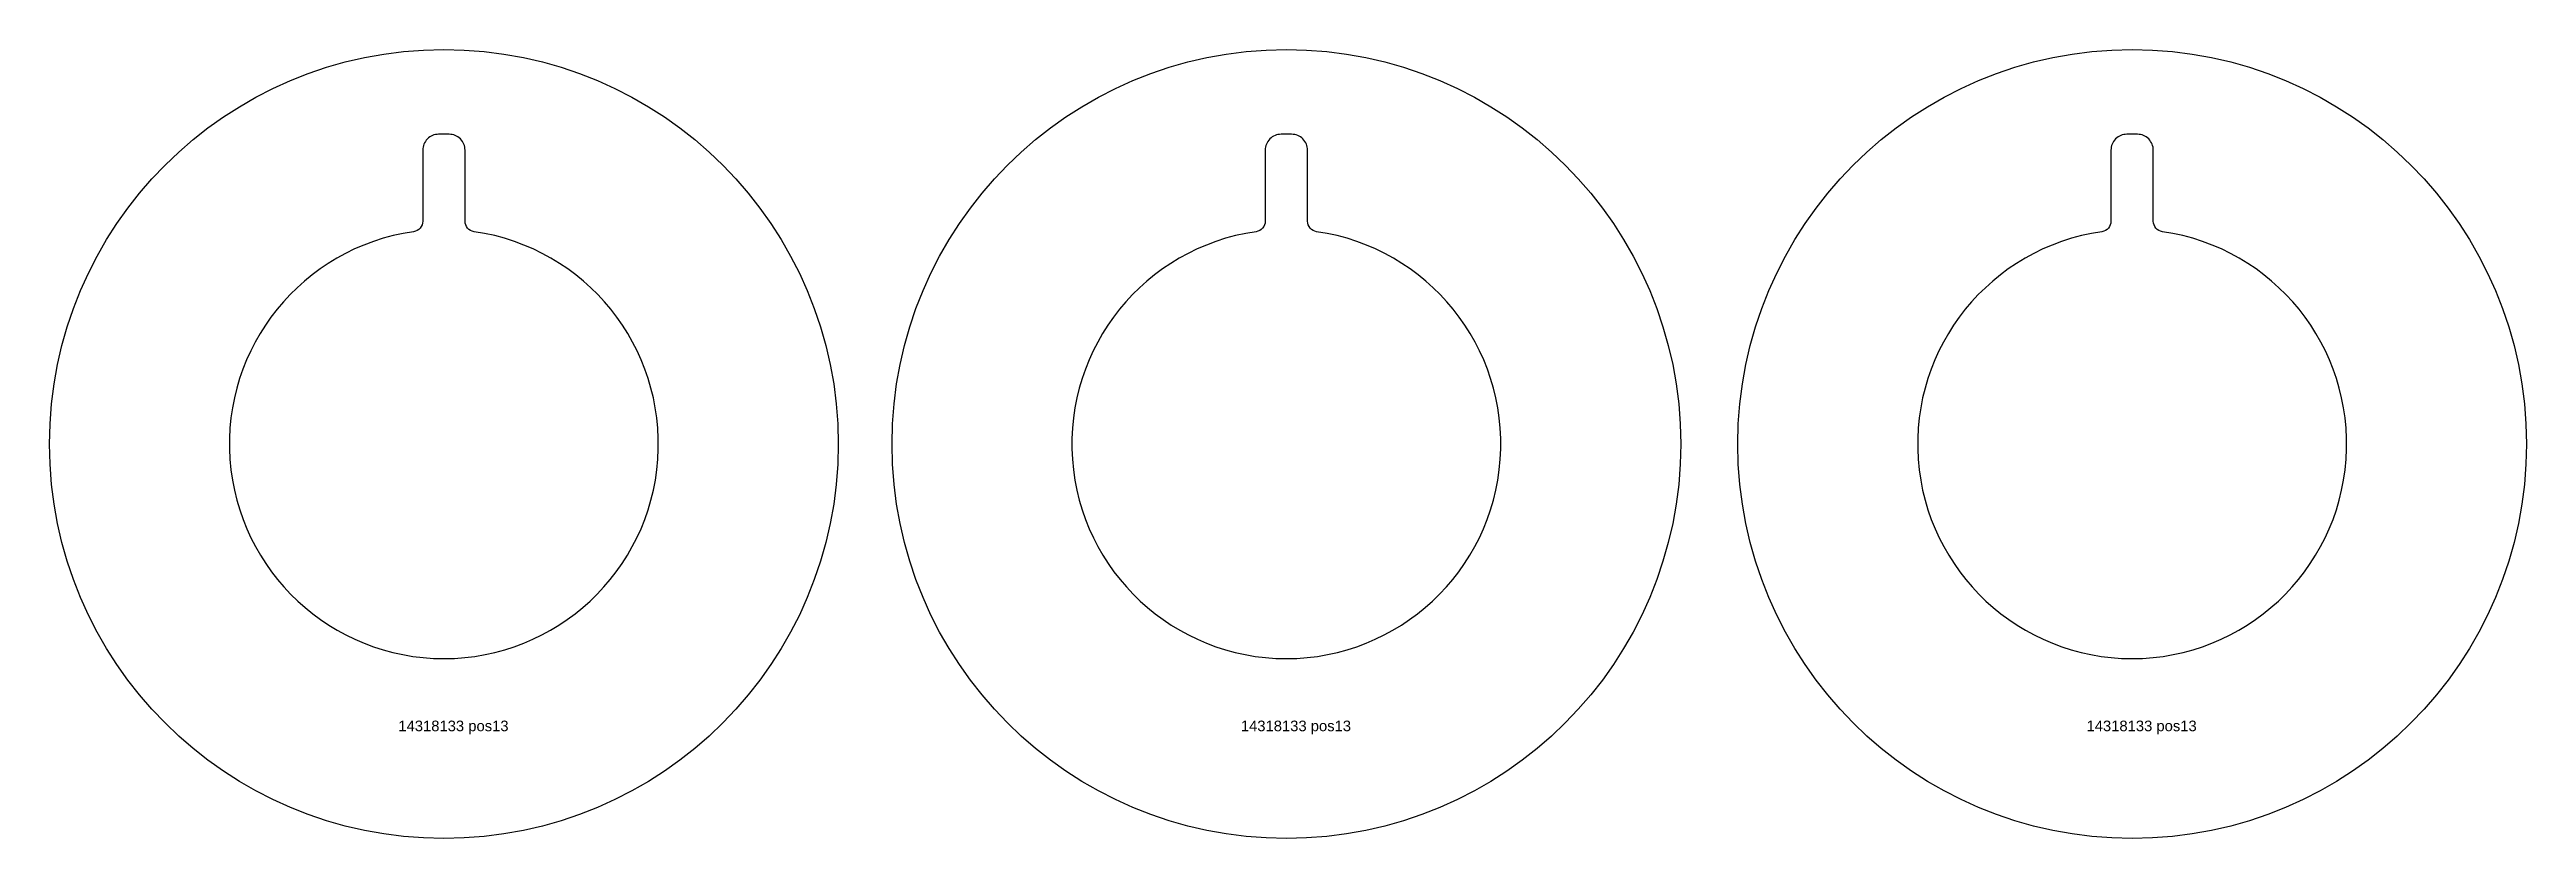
# Model space of a CAD drawing. Header units: millimetres. Extents: x 1267 to 3607, y 1105 to 1850.
import ezdxf

# ---------------------------------------------------------------- set-up
doc = ezdxf.new("R2010")
doc.units = ezdxf.units.MM
doc.layers.add('14318133', color=7, linetype='Continuous')
doc.layers.add('Texto', color=3, linetype='Continuous')
doc.styles.get("Standard").update_dxf_attribs({"font": 'arial.ttf'})

msp = doc.modelspace()

# ---------------------------------------------------------------- linework, layer by layer
at = {"layer": '14318133'}
for points in [[(1668.5, 1677.8, -0.373308), (1659.9, 1687.7), (1659.9, 1754.8, 0.414214), (1644.9, 1769.8), (1634.9, 1769.8, 0.414214), (1619.9, 1754.8), (1619.9, 1687.7, -0.373308), (1611.3, 1677.8, 14.095723)], [(2464.3, 1677.8, -0.373308), (2455.7, 1687.7), (2455.7, 1754.8, 0.414214), (2440.7, 1769.8), (2430.7, 1769.8, 0.414214), (2415.7, 1754.8), (2415.7, 1687.7, -0.373308), (2407.1, 1677.8, 14.095723)], [(3263.2, 1677.8, -0.373308), (3254.6, 1687.7), (3254.6, 1754.8, 0.414214), (3239.6, 1769.8), (3229.6, 1769.8, 0.414214), (3214.6, 1754.8), (3214.6, 1687.7, -0.373308), (3206, 1677.8, 14.095723)]]:
    msp.add_lwpolyline(points, format="xyb", close=True, dxfattribs=at)
for centre in [(1639.9, 1477.3), (2435.7, 1477.3), (3234.6, 1477.3)]:
    msp.add_circle(centre, 372.5, dxfattribs=at)

# ---------------------------------------------------------------- texts
at = {"layer": 'Texto', "char_height": 10, "attachment_point": 1}
for insert in [(1596.9, 1216.1), (2392.7, 1216.1), (3191.5, 1216.1)]:
    msp.add_mtext_dynamic_manual_height_columns('14318133 pos13', width=212.037, gutter_width=12.5, heights=[0], dxfattribs=dict(at, insert=insert))

doc.saveas('drawing.dxf')
